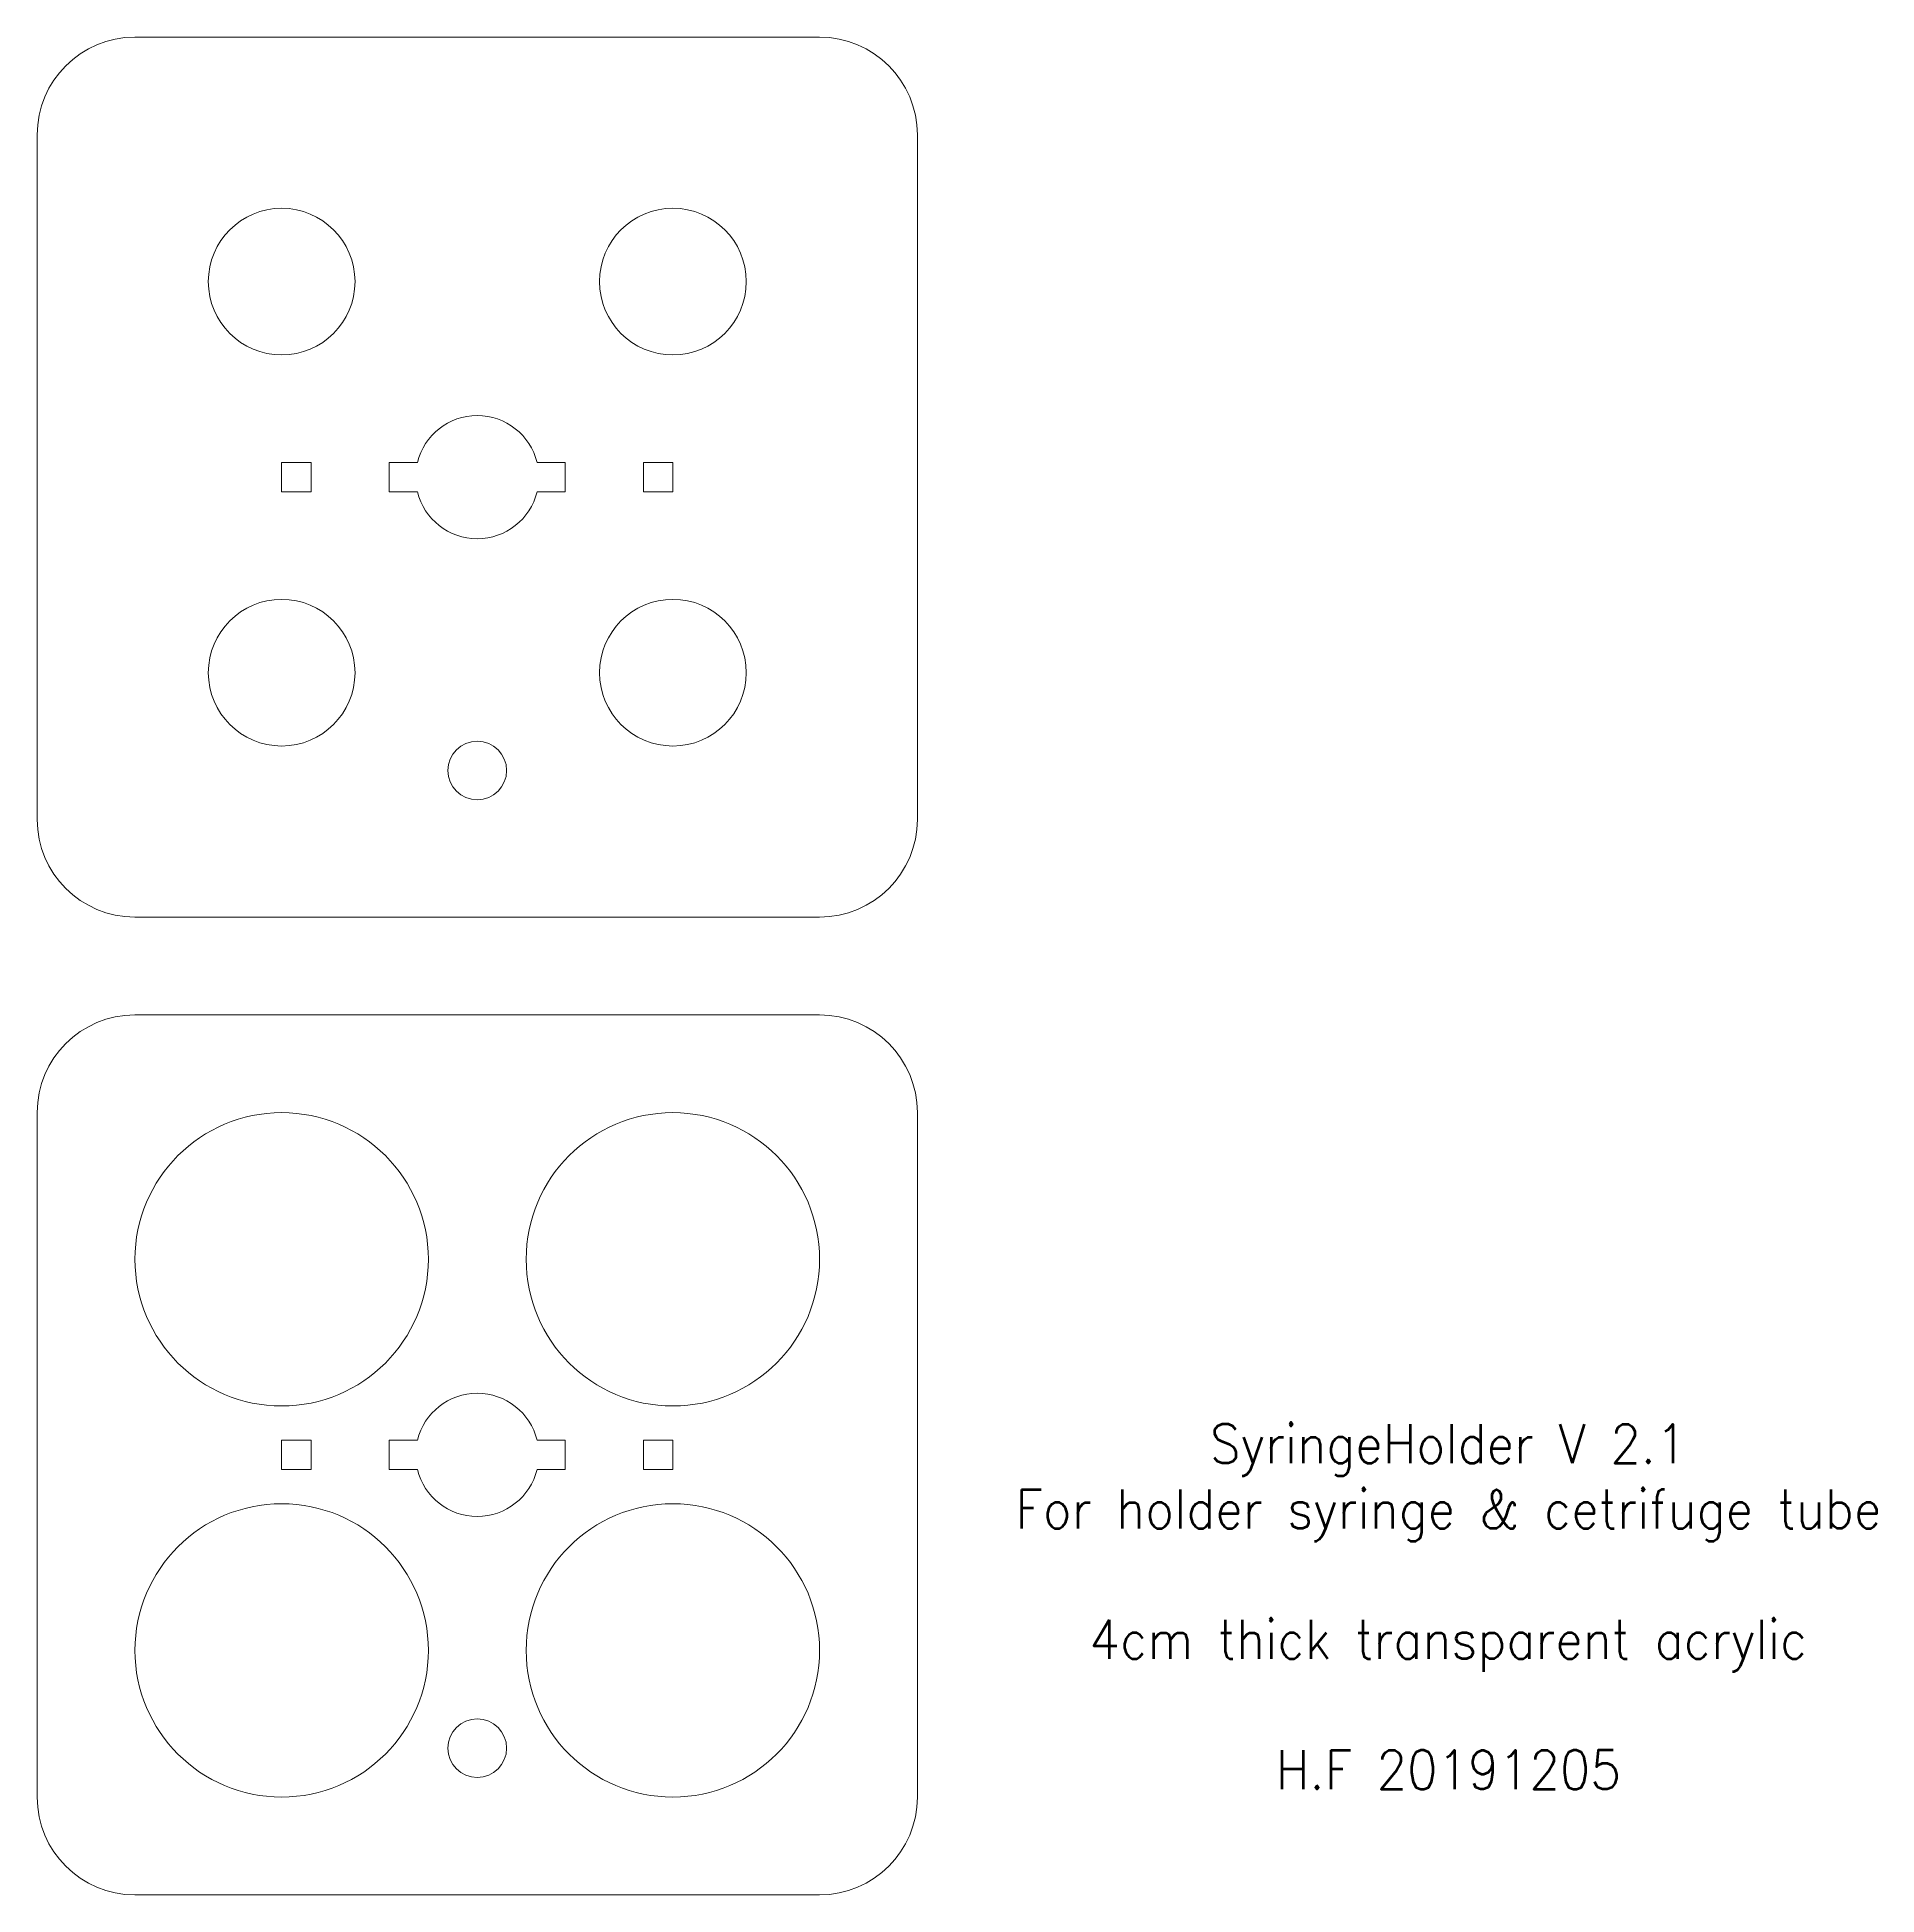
# Model space of a CAD drawing. Header units: millimetres. Extents: x 55 to 243, y 55 to 245.
import ezdxf

# ---------------------------------------------------------------- set-up
doc = ezdxf.new("R2010")
doc.units = ezdxf.units.MM
doc.layers.get('0').update_dxf_attribs({"color": 3, "lineweight": 25, "true_color": 0x00ff00})
doc.styles.add('textstyle11', font='Standard')

msp = doc.modelspace()

# ---------------------------------------------------------------- linework, layer by layer
at = {"color": 1, "lineweight": 5, "true_color": 0xff0000}
for p, q in [((135, 245), (65, 245)), ((55, 235), (55, 165)), ((145, 165), (145, 235)), ((80, 201.5), (83, 201.5)), ((80, 198.5), (80, 201.5)), ((83, 201.5), (83, 198.5)), ((91, 201.5), (93.88, 201.5)), ((91, 198.5), (91, 201.5)), ((106.12, 201.5), (109, 201.5)), ((109, 201.5), (109, 198.5)), ((120, 201.5), (117, 201.5)), ((117, 201.5), (117, 198.5)), ((120, 198.5), (120, 201.5)), ((83, 198.5), (80, 198.5)), ((93.88, 198.5), (91, 198.5)), ((109, 198.5), (106.12, 198.5)), ((117, 198.5), (120, 198.5)), ((65, 155), (135, 155)), ((135, 145), (65, 145)), ((55, 135), (55, 65)), ((145, 65), (145, 135)), ((80, 101.5), (83, 101.5)), ((80, 98.5), (80, 101.5)), ((83, 101.5), (83, 98.5)), ((91, 101.5), (93.88, 101.5)), ((91, 98.5), (91, 101.5)), ((106.12, 101.5), (109, 101.5)), ((109, 101.5), (109, 98.5)), ((120, 101.5), (117, 101.5)), ((117, 101.5), (117, 98.5)), ((120, 98.5), (120, 101.5)), ((83, 98.5), (80, 98.5)), ((93.88, 98.5), (91, 98.5)), ((109, 98.5), (106.12, 98.5)), ((117, 98.5), (120, 98.5)), ((65, 55), (135, 55))]:
    msp.add_line(p, q, dxfattribs=at)
for centre, radius in [((80, 220), 7.5), ((120, 220), 7.5), ((80, 180), 7.5), ((120, 180), 7.5), ((100, 170), 3), ((80, 120), 15), ((120, 120), 15), ((80, 80), 15), ((120, 80), 15), ((100, 70), 3)]:
    msp.add_circle(centre, radius, dxfattribs=at)
for centre, radius, start, end in [((65, 235), 10, 90, 180), ((135, 235), 10, 0, 90), ((100, 200), 6.3, 13.7741, 166.2259), ((100, 200), 6.3, 193.7741, 346.2259), ((65, 165), 10, 180, 270), ((135, 165), 10, 270, 0), ((65, 135), 10, 90, 180), ((135, 135), 10, 0, 90), ((100, 100), 6.3, 13.7741, 166.2259), ((100, 100), 6.3, 193.7741, 346.2259), ((65, 65), 10, 180, 270), ((135, 65), 10, 270, 0)]:
    msp.add_arc(centre, radius, start, end, dxfattribs=at)

# ---------------------------------------------------------------- texts
at = {"insert": (199.29, 84.47), "char_height": 1, "attachment_point": 5, "style": 'textstyle11'}
msp.add_mtext('\\H4;SyringeHolder V 2.1\\PFor holder syringe & cetrifuge tube\\P\\P4cm thick transparent acrylic\\P\\PH.F 20191205', dxfattribs=at)

doc.saveas('drawing.dxf')
